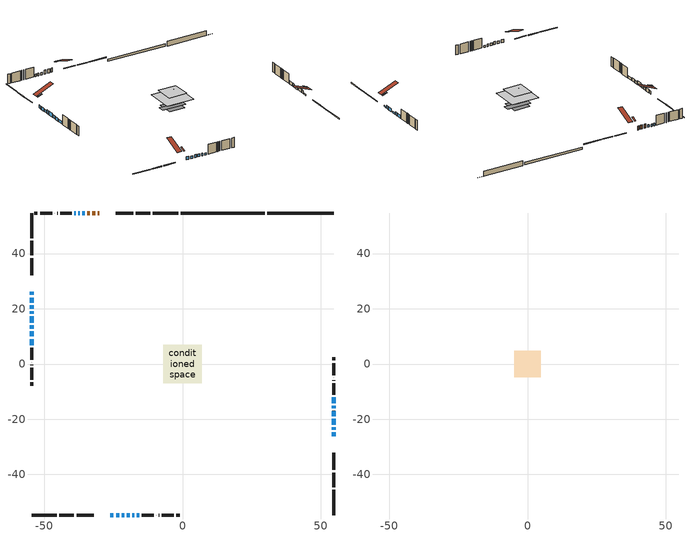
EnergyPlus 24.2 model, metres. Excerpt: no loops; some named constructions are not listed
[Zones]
conditioned space
 floor outside (Floor1 construction): -1.58,-1.58 -1.58,1.58 1.58,1.58 1.58,-1.58 z1.31
 floor adiabatic (Floor3 construction): -3.1,-3.1 -3.1,3.1 3.1,3.1 3.1,-3.1 z1.31
 floor adiabatic (AdiabaticFloorConstruction): -6.99,-6.99 -6.99,6.99 6.99,6.99 6.99,-6.99 z3.75
 floor foundation (Slab1 construction): -3.99,-3.99 -3.99,3.99 3.99,3.99 3.99,-3.99 z-1.13
 floor foundation (Slab2 construction): -6.02,-1.6 -6.02,1.6 6.02,1.6 6.02,-1.6 z-0.91
 wall outside (RimJoist1 construction): -1.6,54.67 -10.78,54.67 / -54.67,-54.67 -45.48,-54.67 / -54.67,54.67 -54.67,45.48 / 54.67,-54.67 54.67,-45.48 z1.31:1.61
 wall outside (RimJoist2 construction): -11.71,54.67 -16.98,54.67 / -44.56,-54.67 -39.29,-54.67 / -54.67,44.56 -54.67,39.29 / 54.67,-44.56 54.67,-39.29 z1.31:1.61
 wall outside (RimJoist3 construction): -17.9,54.67 -24.18,54.67 / -38.36,-54.67 -32.09,-54.67 / -54.67,38.36 -54.67,32.09 / 54.67,-38.36 54.67,-32.09 z1.31:1.61
 wall outside (AdiabaticWallConstruction 1): -30.06,54.67 -30.67,54.67 / -31.59,54.67 -32.66,54.67 / -33.58,54.67 -34.5,54.67 z1.31:3.34
 wall outside (AdiabaticWallConstruction): -54.67,26.21 -54.67,24.98 / -54.67,24.06 -54.67,22.23 / 54.67,-21.91 54.67,-19.77 / -26.21,-54.67 -24.98,-54.67 / -54.67,13.94 -54.67,12.72 / -54.67,11.79 -54.67,9.96 / 54.67,-14.25 54.67,-12.11 z1.31:2.83; -54.67,21.3 -54.67,20.08 / -35.42,54.67 -36.34,54.67 / -37.27,54.67 -37.73,54.67 / -24.06,-54.67 -22.84,-54.67 / -38.65,54.67 -39.11,54.67 / -20.22,-54.67 -19.07,-54.67 / -18.15,-54.67 -17.46,-54.67 / -54.67,9.03 -54.67,6.75 z1.31:2.53; -54.67,19.15 -54.67,18.24 z1.31:3.14; 54.67,-26.21 54.67,-24.68 / 54.67,-18.85 54.67,-17.02 z1.31:1.92; 54.67,-23.75 54.67,-22.84 / -21.91,-54.67 -21.15,-54.67 / 54.67,-16.09 54.67,-15.17 z1.31:2.84; -54.67,17.31 -54.67,14.87 z1.31:3.34; -16.53,-54.67 -15.61,-54.67 z1.31:2.23
 wall outside (Wall1 construction): -40.04,54.67 -44.24,54.67 / -14.69,-54.67 -10.49,-54.67 / -54.67,5.82 -54.67,1.62 / 54.67,-11.18 54.67,-6.99 z1.31:6.19
 wall outside (Wall2 construction): -45.16,54.67 -45.29,54.67 / -9.56,-54.67 -9.44,-54.67 / -54.67,0.69 -54.67,0.57 / 54.67,-6.06 54.67,-5.93 z1.31:6.19
 wall outside (Wall3 construction): -46.22,54.67 -46.28,54.67 / -8.51,-54.67 -8.45,-54.67 / -54.67,-0.36 -54.67,-0.42 / 54.67,-5 54.67,-4.94 z1.31:6.19
 wall outside (Wall4 construction): -47.21,54.67 -51.57,54.67 / -7.52,-54.67 -3.15,-54.67 / -54.67,-1.35 -54.67,-5.71 / 54.67,-4.01 54.67,0.35 z1.31:6.19
 wall outside (Wall5 construction): -52.5,54.67 -53.74,54.67 / -2.22,-54.67 -0.99,-54.67 / -54.67,-6.64 -54.67,-7.88 / 54.67,1.28 54.67,2.52 z1.31:6.19
 wall foundation (FoundationWall1 construction): 30.74,54.67,-1.13 30.74,54.67,1.31 51.5,54.67,1.31 51.5,54.67,-1.03 54.67,54.67,-1.03 54.67,54.67,-1.13
 wall foundation (FoundationWall2 construction): 29.81,54.67 -0.67,54.67 z-0.91:0.28
 window (WindowConstruction 17): -54.67,26.2 -54.67,24.99 z1.31:2.83
 window (WindowConstruction 4): -54.67,24.06 -54.67,22.23 z1.31:2.83
 window (WindowConstruction 5): -54.67,21.3 -54.67,20.08 z1.31:2.53
 window (WindowConstruction 6): -54.67,19.15 -54.67,18.24 z1.31:3.14
 window (WindowConstruction 18): 54.67,-26.2 54.67,-24.68 z1.31:1.92
 window (WindowConstruction 7): 54.67,-23.75 54.67,-22.84 z1.31:2.83
 window (WindowConstruction 8): 54.67,-21.91 54.67,-19.77 z1.31:2.83
 window (WindowConstruction 9): -35.42,54.67 -36.34,54.67 z1.31:2.53
 window (WindowConstruction 10): -37.27,54.67 -37.72,54.67 z1.31:2.53
 window (WindowConstruction 11): -26.2,-54.67 -24.99,-54.67 z1.31:2.83
 window (WindowConstruction 12): -24.06,-54.67 -22.84,-54.67 z1.31:2.53
 window (WindowConstruction 13): -21.91,-54.67 -21.15,-54.67 z1.31:2.83
 window (WindowConstruction): 54.67,-18.85 54.67,-17.02 z1.31:1.92
 window (WindowConstruction 14): -54.67,17.31 -54.67,14.87 z1.31:3.34
 window (WindowConstruction 15): -54.67,13.94 -54.67,12.72 z1.31:2.83
 window (WindowConstruction 16): -54.67,11.79 -54.67,9.96 z1.31:2.83
 window (WindowConstruction 19): -38.65,54.67 -39.11,54.67 z1.31:2.53
 window (WindowConstruction 20): -20.22,-54.67 -19.07,-54.67 z1.31:2.53
 window (WindowConstruction 21): -18.15,-54.67 -17.46,-54.67 z1.31:2.53
 window (WindowConstruction 22): -54.67,9.03 -54.67,6.75 z1.31:2.53
 window (WindowConstruction 1): 54.67,-16.09 54.67,-15.17 z1.31:2.83
 window (WindowConstruction 2): 54.67,-14.24 54.67,-12.11 z1.31:2.83
 window (WindowConstruction 3): -16.53,-54.67 -15.62,-54.67 z1.31:2.22
 door (Door): -30.06,54.67 -30.66,54.67 z1.31:3.34
 door (Door 1): -31.59,54.67 -32.66,54.67 z1.31:3.34
 door (Door 2): -33.58,54.67 -34.49,54.67 z1.31:3.34
 ceiling adiabatic (AdiabaticFloorConstruction): 6.99,-6.99 6.99,6.99 -6.99,6.99 -6.99,-6.99 z3.75
 roof outside (Roof2 construction): -2,2 -2,-2 2,-2 2,2 z6.19
 roof outside (Roof3 construction): -29.13,54.67,6.19 -29.13,52.29,7.18 -28.49,52.29,7.18 -28.49,54.67,6.19; -27.13,-54.67,6.19 -27.13,-52.29,7.18 -27.78,-52.29,7.18 -27.78,-54.67,6.19; -54.67,27.13,6.19 -52.29,27.13,7.18 -52.29,27.78,7.18 -54.67,27.78,6.19; 54.67,-27.13,6.19 52.29,-27.13,7.18 52.29,-27.78,7.18 54.67,-27.78,6.19
attic - vented
 floor to conditioned space (Floor2 construction Reversed): -4.71,-4.71 -4.71,4.71 4.71,4.71 4.71,-4.71 z6.19
 roof outside (Roof1 construction): -27.56,54.67,6.19 -27.56,45.61,9.96 -25.11,45.61,9.96 -25.11,54.67,6.19; -28.71,-54.67,6.19 -28.71,-45.61,9.96 -31.16,-45.61,9.96 -31.16,-54.67,6.19; -54.67,28.71,6.19 -45.61,28.71,9.96 -45.61,31.16,9.96 -54.67,31.16,6.19; 54.67,-28.71,6.19 45.61,-28.71,9.96 45.61,-31.16,9.96 54.67,-31.16,6.19
[Schedule:Day:Interval]
general water use schedule day: No, 01:00, 0.315068, 03:00, 0.287671, 04:00, 0.342466, 05:00, 0.369863, 06:00, 0.520548, 07:00, 0.60274, 08:00, 0.534247, 10:00, 0.506849, 11:00, 0.465753, 14:00, 0.479452, 15:00, 0.534247, 16:00, 0.589041, 17:00, 0.69863, 18:00, 0.876712, 19:00, 0.890411, 20:00, 0.986301, 21:00, 1, 22:00, 0.863014, 23:00, 0.616438, 24:00, 0.465753
general water use schedule default day; clothes dryer exhaust 0 schedule default day; cooling season schedule day; cooling season schedule day 2; cooling season schedule default day; exterior lighting schedule default day; natural vent schedule default day: No, 24:00, 0
clothes dryer exhaust 0 schedule day: No, 01:00, 0.123457, 02:00, 0.0740741, 03:00, 0.0493827, 04:00, 0.0246914, 05:00, 0.0493827, 06:00, 0.0740741, 07:00, 0.197531, 08:00, 0.395062, 09:00, 0.592593, 10:00, 0.839506, 11:00, 0.962963, 12:00, 1, 13:00, 0.91358, 14:00, 0.82716, 15:00, 0.716049, 16:00, 0.753086, 17:00, 0.679012, 18:00, 0.666667, 20:00, 0.62963, 21:00, 0.641975, 22:00, 0.666667, 23:00, 0.54321, 24:00, 0.296296
cooling season schedule day 1: No, 24:00, 1
exterior lighting schedule day: No, 01:00, 0.566667, 03:00, 0.524167, 05:00, 0.495833, 06:00, 0.5525, 07:00, 0.623333, 08:00, 0.580833, 09:00, 0.439167, 10:00, 0.354167, 12:00, 0.34, 13:00, 0.354167, 14:00, 0.396667, 15:00, 0.425, 16:00, 0.495833, 17:00, 0.623333, 18:00, 0.793333, 19:00, 0.906667, 20:00, 0.963333, 21:00, 0.991667, 22:00, 0.920833, 23:00, 0.793333, 24:00, 0.665833
exterior lighting schedule day 1: No, 01:00, 0.528571, 03:00, 0.488929, 05:00, 0.4625, 06:00, 0.515357, 07:00, 0.581429, 08:00, 0.541786, 09:00, 0.409643, 10:00, 0.330357, 12:00, 0.317143, 13:00, 0.330357, 14:00, 0.37, 15:00, 0.396429, 16:00, 0.4625, 17:00, 0.581429, 18:00, 0.74, 19:00, 0.845714, 20:00, 0.898571, 21:00, 0.925, 22:00, 0.858929, 23:00, 0.74, 24:00, 0.621071
exterior lighting schedule day 10: No, 01:00, 0.552381, 03:00, 0.510952, 05:00, 0.483333, 06:00, 0.538571, 07:00, 0.607619, 08:00, 0.56619, 09:00, 0.428095, 10:00, 0.345238, 12:00, 0.331429, 13:00, 0.345238, 14:00, 0.386667, 15:00, 0.414286, 16:00, 0.483333, 17:00, 0.607619, 18:00, 0.773333, 19:00, 0.88381, 20:00, 0.939048, 21:00, 0.966667, 22:00, 0.897619, 23:00, 0.773333, 24:00, 0.649048
exterior lighting schedule day 11: No, 01:00, 0.571429, 03:00, 0.528571, 05:00, 0.5, 06:00, 0.557143, 07:00, 0.628571, 08:00, 0.585714, 09:00, 0.442857, 10:00, 0.357143, 12:00, 0.342857, 13:00, 0.357143, 14:00, 0.4, 15:00, 0.428571, 16:00, 0.5, 17:00, 0.628571, 18:00, 0.8, 19:00, 0.914286, 20:00, 0.971429, 21:00, 1, 22:00, 0.928571, 23:00, 0.8, 24:00, 0.671429
exterior lighting schedule day 2: No, 01:00, 0.485714, 03:00, 0.449286, 05:00, 0.425, 06:00, 0.473571, 07:00, 0.534286, 08:00, 0.497857, 09:00, 0.376429, 10:00, 0.303571, 12:00, 0.291429, 13:00, 0.303571, 14:00, 0.34, 15:00, 0.364286, 16:00, 0.425, 17:00, 0.534286, 18:00, 0.68, 19:00, 0.777143, 20:00, 0.825714, 21:00, 0.85, 22:00, 0.789286, 23:00, 0.68, 24:00, 0.570714
exterior lighting schedule day 3: No, 01:00, 0.442857, 03:00, 0.409643, 05:00, 0.3875, 06:00, 0.431786, 07:00, 0.487143, 08:00, 0.453929, 09:00, 0.343214, 10:00, 0.276786, 12:00, 0.265714, 13:00, 0.276786, 14:00, 0.31, 15:00, 0.332143, 16:00, 0.3875, 17:00, 0.487143, 18:00, 0.62, 19:00, 0.708571, 20:00, 0.752857, 21:00, 0.775, 22:00, 0.719643, 23:00, 0.62, 24:00, 0.520357
exterior lighting schedule day 4: No, 01:00, 0.4, 03:00, 0.37, 05:00, 0.35, 06:00, 0.39, 07:00, 0.44, 08:00, 0.41, 09:00, 0.31, 10:00, 0.25, 12:00, 0.24, 13:00, 0.25, 14:00, 0.28, 15:00, 0.3, 16:00, 0.35, 17:00, 0.44, 18:00, 0.56, 19:00, 0.64, 20:00, 0.68, 21:00, 0.7, 22:00, 0.65, 23:00, 0.56, 24:00, 0.47
exterior lighting schedule day 5: No, 01:00, 0.380952, 03:00, 0.352381, 05:00, 0.333333, 06:00, 0.371429, 07:00, 0.419048, 08:00, 0.390476, 09:00, 0.295238, 10:00, 0.238095, 12:00, 0.228571, 13:00, 0.238095, 14:00, 0.266667, 15:00, 0.285714, 16:00, 0.333333, 17:00, 0.419048, 18:00, 0.533333, 19:00, 0.609524, 20:00, 0.647619, 21:00, 0.666667, 22:00, 0.619048, 23:00, 0.533333, 24:00, 0.447619
exterior lighting schedule day 6: No, 01:00, 0.390476, 03:00, 0.36119, 05:00, 0.341667, 06:00, 0.380714, 07:00, 0.429524, 08:00, 0.400238, 09:00, 0.302619, 10:00, 0.244048, 12:00, 0.234286, 13:00, 0.244048, 14:00, 0.273333, 15:00, 0.292857, 16:00, 0.341667, 17:00, 0.429524, 18:00, 0.546667, 19:00, 0.624762, 20:00, 0.66381, 21:00, 0.683333, 22:00, 0.634524, 23:00, 0.546667, 24:00, 0.45881
exterior lighting schedule day 7: No, 01:00, 0.419048, 03:00, 0.387619, 05:00, 0.366667, 06:00, 0.408571, 07:00, 0.460952, 08:00, 0.429524, 09:00, 0.324762, 10:00, 0.261905, 12:00, 0.251429, 13:00, 0.261905, 14:00, 0.293333, 15:00, 0.314286, 16:00, 0.366667, 17:00, 0.460952, 18:00, 0.586667, 19:00, 0.670476, 20:00, 0.712381, 21:00, 0.733333, 22:00, 0.680952, 23:00, 0.586667, 24:00, 0.492381
exterior lighting schedule day 8: No, 01:00, 0.466667, 03:00, 0.431667, 05:00, 0.408333, 06:00, 0.455, 07:00, 0.513333, 08:00, 0.478333, 09:00, 0.361667, 10:00, 0.291667, 12:00, 0.28, 13:00, 0.291667, 14:00, 0.326667, 15:00, 0.35, 16:00, 0.408333, 17:00, 0.513333, 18:00, 0.653333, 19:00, 0.746667, 20:00, 0.793333, 21:00, 0.816667, 22:00, 0.758333, 23:00, 0.653333, 24:00, 0.548333
exterior lighting schedule day 9: No, 01:00, 0.509524, 03:00, 0.47131, 05:00, 0.445833, 06:00, 0.496786, 07:00, 0.560476, 08:00, 0.522262, 09:00, 0.394881, 10:00, 0.318452, 12:00, 0.305714, 13:00, 0.318452, 14:00, 0.356667, 15:00, 0.382143, 16:00, 0.445833, 17:00, 0.560476, 18:00, 0.713333, 19:00, 0.815238, 20:00, 0.86619, 21:00, 0.891667, 22:00, 0.827976, 23:00, 0.713333, 24:00, 0.59869
[Schedule:Week:Daily]
general water use schedule Week Rule - Jan1-Dec31: general water use schedule day, general water use schedule day, general water use schedule day, general water use schedule day, general water use schedule day, general water use schedule day, general water use schedule day, general water use schedule default day, general water use schedule default day, general water use schedule default day, general water use schedule default day, general water use schedule default day
clothes dryer exhaust 0 schedule Week Rule - Jan1-Dec31: clothes dryer exhaust 0 schedule day, clothes dryer exhaust 0 schedule day, clothes dryer exhaust 0 schedule day, clothes dryer exhaust 0 schedule day, clothes dryer exhaust 0 schedule day, clothes dryer exhaust 0 schedule day, clothes dryer exhaust 0 schedule day, clothes dryer exhaust 0 schedule default day, clothes dryer exhaust 0 schedule default day, clothes dryer exhaust 0 schedule default day, clothes dryer exhaust 0 schedule default day, clothes dryer exhaust 0 schedule default day
cooling season schedule Week Rule - Jan1-May26: cooling season schedule day, cooling season schedule day, cooling season schedule day, cooling season schedule day, cooling season schedule day, cooling season schedule day, cooling season schedule day, cooling season schedule default day, cooling season schedule default day, cooling season schedule default day, cooling season schedule default day, cooling season schedule default day
cooling season schedule Week Rule - May27-Jun2: cooling season schedule day, cooling season schedule day, cooling season schedule day, cooling season schedule day, cooling season schedule day, cooling season schedule day 1, cooling season schedule day 1, cooling season schedule default day, cooling season schedule default day, cooling season schedule default day, cooling season schedule default day, cooling season schedule default day
cooling season schedule Week Rule - Jun3-Aug25: cooling season schedule day 1, cooling season schedule day 1, cooling season schedule day 1, cooling season schedule day 1, cooling season schedule day 1, cooling season schedule day 1, cooling season schedule day 1, cooling season schedule default day, cooling season schedule default day, cooling season schedule default day, cooling season schedule default day, cooling season schedule default day
cooling season schedule Week Rule - Aug26-Sep1: cooling season schedule day 1, cooling season schedule day 1, cooling season schedule day 1, cooling season schedule day 1, cooling season schedule day 1, cooling season schedule day 1, cooling season schedule day 2, cooling season schedule default day, cooling season schedule default day, cooling season schedule default day, cooling season schedule default day, cooling season schedule default day
cooling season schedule Week Rule - Sep2-Dec31: cooling season schedule day 2, cooling season schedule day 2, cooling season schedule day 2, cooling season schedule day 2, cooling season schedule day 2, cooling season schedule day 2, cooling season schedule day 2, cooling season schedule default day, cooling season schedule default day, cooling season schedule default day, cooling season schedule default day, cooling season schedule default day
exterior lighting schedule Week Rule - Jan1-Jan27: exterior lighting schedule day, exterior lighting schedule day, exterior lighting schedule day, exterior lighting schedule day, exterior lighting schedule day, exterior lighting schedule day, exterior lighting schedule day, exterior lighting schedule default day, exterior lighting schedule default day, exterior lighting schedule default day, exterior lighting schedule default day, exterior lighting schedule default day
exterior lighting schedule Week Rule - Jan28-Feb3: exterior lighting schedule day, exterior lighting schedule day, exterior lighting schedule day, exterior lighting schedule day, exterior lighting schedule day 1, exterior lighting schedule day 1, exterior lighting schedule day 1, exterior lighting schedule default day, exterior lighting schedule default day, exterior lighting schedule default day, exterior lighting schedule default day, exterior lighting schedule default day
exterior lighting schedule Week Rule - Feb4-Feb24: exterior lighting schedule day 1, exterior lighting schedule day 1, exterior lighting schedule day 1, exterior lighting schedule day 1, exterior lighting schedule day 1, exterior lighting schedule day 1, exterior lighting schedule day 1, exterior lighting schedule default day, exterior lighting schedule default day, exterior lighting schedule default day, exterior lighting schedule default day, exterior lighting schedule default day
exterior lighting schedule Week Rule - Feb25-Mar3: exterior lighting schedule day 1, exterior lighting schedule day 1, exterior lighting schedule day 1, exterior lighting schedule day 1, exterior lighting schedule day 2, exterior lighting schedule day 2, exterior lighting schedule day 2, exterior lighting schedule default day, exterior lighting schedule default day, exterior lighting schedule default day, exterior lighting schedule default day, exterior lighting schedule default day
exterior lighting schedule Week Rule - Mar4-Mar31: exterior lighting schedule day 2, exterior lighting schedule day 2, exterior lighting schedule day 2, exterior lighting schedule day 2, exterior lighting schedule day 2, exterior lighting schedule day 2, exterior lighting schedule day 2, exterior lighting schedule default day, exterior lighting schedule default day, exterior lighting schedule default day, exterior lighting schedule default day, exterior lighting schedule default day
exterior lighting schedule Week Rule - Apr1-Apr28: exterior lighting schedule day 3, exterior lighting schedule day 3, exterior lighting schedule day 3, exterior lighting schedule day 3, exterior lighting schedule day 3, exterior lighting schedule day 3, exterior lighting schedule day 3, exterior lighting schedule default day, exterior lighting schedule default day, exterior lighting schedule default day, exterior lighting schedule default day, exterior lighting schedule default day
exterior lighting schedule Week Rule - Apr29-May5: exterior lighting schedule day 3, exterior lighting schedule day 3, exterior lighting schedule day 4, exterior lighting schedule day 4, exterior lighting schedule day 4, exterior lighting schedule day 4, exterior lighting schedule day 4, exterior lighting schedule default day, exterior lighting schedule default day, exterior lighting schedule default day, exterior lighting schedule default day, exterior lighting schedule default day
exterior lighting schedule Week Rule - May6-May26: exterior lighting schedule day 4, exterior lighting schedule day 4, exterior lighting schedule day 4, exterior lighting schedule day 4, exterior lighting schedule day 4, exterior lighting schedule day 4, exterior lighting schedule day 4, exterior lighting schedule default day, exterior lighting schedule default day, exterior lighting schedule default day, exterior lighting schedule default day, exterior lighting schedule default day
exterior lighting schedule Week Rule - May27-Jun2: exterior lighting schedule day 4, exterior lighting schedule day 4, exterior lighting schedule day 4, exterior lighting schedule day 4, exterior lighting schedule day 4, exterior lighting schedule day 5, exterior lighting schedule day 5, exterior lighting schedule default day, exterior lighting schedule default day, exterior lighting schedule default day, exterior lighting schedule default day, exterior lighting schedule default day
exterior lighting schedule Week Rule - Jun3-Jun30: exterior lighting schedule day 5, exterior lighting schedule day 5, exterior lighting schedule day 5, exterior lighting schedule day 5, exterior lighting schedule day 5, exterior lighting schedule day 5, exterior lighting schedule day 5, exterior lighting schedule default day, exterior lighting schedule default day, exterior lighting schedule default day, exterior lighting schedule default day, exterior lighting schedule default day
exterior lighting schedule Week Rule - Jul1-Jul28: exterior lighting schedule day 6, exterior lighting schedule day 6, exterior lighting schedule day 6, exterior lighting schedule day 6, exterior lighting schedule day 6, exterior lighting schedule day 6, exterior lighting schedule day 6, exterior lighting schedule default day, exterior lighting schedule default day, exterior lighting schedule default day, exterior lighting schedule default day, exterior lighting schedule default day
exterior lighting schedule Week Rule - Jul29-Aug4: exterior lighting schedule day 6, exterior lighting schedule day 6, exterior lighting schedule day 6, exterior lighting schedule day 7, exterior lighting schedule day 7, exterior lighting schedule day 7, exterior lighting schedule day 7, exterior lighting schedule default day, exterior lighting schedule default day, exterior lighting schedule default day, exterior lighting schedule default day, exterior lighting schedule default day
exterior lighting schedule Week Rule - Aug5-Aug25: exterior lighting schedule day 7, exterior lighting schedule day 7, exterior lighting schedule day 7, exterior lighting schedule day 7, exterior lighting schedule day 7, exterior lighting schedule day 7, exterior lighting schedule day 7, exterior lighting schedule default day, exterior lighting schedule default day, exterior lighting schedule default day, exterior lighting schedule default day, exterior lighting schedule default day
exterior lighting schedule Week Rule - Aug26-Sep1: exterior lighting schedule day 7, exterior lighting schedule day 7, exterior lighting schedule day 7, exterior lighting schedule day 7, exterior lighting schedule day 7, exterior lighting schedule day 7, exterior lighting schedule day 8, exterior lighting schedule default day, exterior lighting schedule default day, exterior lighting schedule default day, exterior lighting schedule default day, exterior lighting schedule default day
exterior lighting schedule Week Rule - Sep2-Sep29: exterior lighting schedule day 8, exterior lighting schedule day 8, exterior lighting schedule day 8, exterior lighting schedule day 8, exterior lighting schedule day 8, exterior lighting schedule day 8, exterior lighting schedule day 8, exterior lighting schedule default day, exterior lighting schedule default day, exterior lighting schedule default day, exterior lighting schedule default day, exterior lighting schedule default day
exterior lighting schedule Week Rule - Sep30-Oct6: exterior lighting schedule day 8, exterior lighting schedule day 9, exterior lighting schedule day 9, exterior lighting schedule day 9, exterior lighting schedule day 9, exterior lighting schedule day 9, exterior lighting schedule day 9, exterior lighting schedule default day, exterior lighting schedule default day, exterior lighting schedule default day, exterior lighting schedule default day, exterior lighting schedule default day
exterior lighting schedule Week Rule - Oct7-Oct27: exterior lighting schedule day 9, exterior lighting schedule day 9, exterior lighting schedule day 9, exterior lighting schedule day 9, exterior lighting schedule day 9, exterior lighting schedule day 9, exterior lighting schedule day 9, exterior lighting schedule default day, exterior lighting schedule default day, exterior lighting schedule default day, exterior lighting schedule default day, exterior lighting schedule default day
exterior lighting schedule Week Rule - Oct28-Nov3: exterior lighting schedule day 9, exterior lighting schedule day 9, exterior lighting schedule day 9, exterior lighting schedule day 9, exterior lighting schedule day 10, exterior lighting schedule day 10, exterior lighting schedule day 10, exterior lighting schedule default day, exterior lighting schedule default day, exterior lighting schedule default day, exterior lighting schedule default day, exterior lighting schedule default day
exterior lighting schedule Week Rule - Nov4-Nov24: exterior lighting schedule day 10, exterior lighting schedule day 10, exterior lighting schedule day 10, exterior lighting schedule day 10, exterior lighting schedule day 10, exterior lighting schedule day 10, exterior lighting schedule day 10, exterior lighting schedule default day, exterior lighting schedule default day, exterior lighting schedule default day, exterior lighting schedule default day, exterior lighting schedule default day
exterior lighting schedule Week Rule - Nov25-Dec1: exterior lighting schedule day 10, exterior lighting schedule day 10, exterior lighting schedule day 10, exterior lighting schedule day 10, exterior lighting schedule day 10, exterior lighting schedule day 10, exterior lighting schedule day 11, exterior lighting schedule default day, exterior lighting schedule default day, exterior lighting schedule default day, exterior lighting schedule default day, exterior lighting schedule default day
exterior lighting schedule Week Rule - Dec2-Dec31: exterior lighting schedule day 11, exterior lighting schedule day 11, exterior lighting schedule day 11, exterior lighting schedule day 11, exterior lighting schedule day 11, exterior lighting schedule day 11, exterior lighting schedule day 11, exterior lighting schedule default day, exterior lighting schedule default day, exterior lighting schedule default day, exterior lighting schedule default day, exterior lighting schedule default day
natural vent schedule Week Rule - Jan1-Dec31: natural vent schedule default day, natural vent schedule default day, natural vent schedule default day, natural vent schedule default day, natural vent schedule default day, natural vent schedule default day, natural vent schedule default day, natural vent schedule default day, natural vent schedule default day, natural vent schedule default day, natural vent schedule default day, natural vent schedule default day
[Schedule:Year]
clothes dryer exhaust 0 schedule: clothes dryer exhaust 0 schedule Week Rule - Jan1-Dec31, 1, 1, 12, 31
cooling season schedule: cooling season schedule Week Rule - Jan1-May26, 1, 1, 5, 26, cooling season schedule Week Rule - May27-Jun2, 5, 27, 6, 2, cooling season schedule Week Rule - Jun3-Aug25, 6, 3, 8, 25, cooling season schedule Week Rule - Aug26-Sep1, 8, 26, 9, 1, cooling season schedule Week Rule - Sep2-Dec31, 9, 2, 12, 31
natural vent schedule: natural vent schedule Week Rule - Jan1-Dec31, 1, 1, 12, 31
